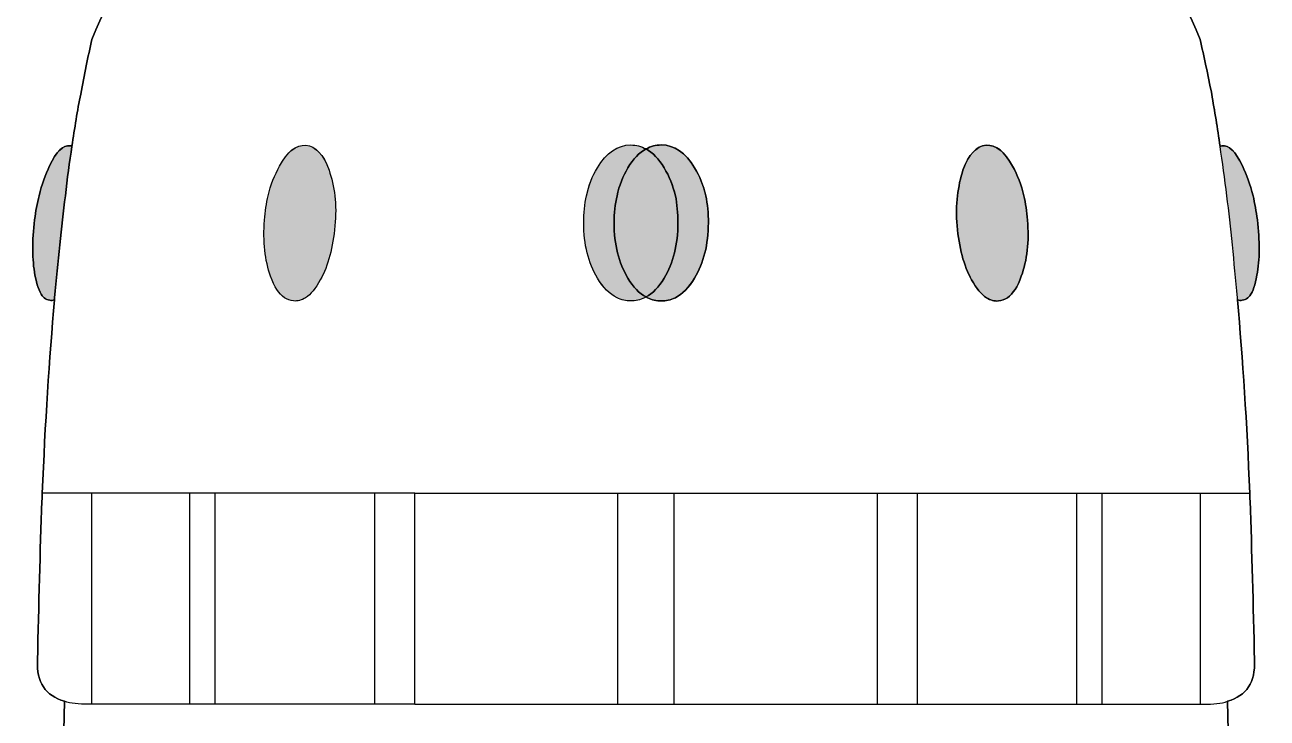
# Model space of a CAD drawing. Extents: x 65 to 351, y 42 to 245.
# Drawn here: x 253.66 to 267.79, y 148.69 to 156.57 of the extents above; entities that cross this region are included whole.
import ezdxf

# ---------------------------------------------------------------- set-up
doc = ezdxf.new("R2010")
doc.units = 0
doc.header["$MEASUREMENT"] = 0
doc.layers.add('4-VIEW', color=7, linetype='CONTINUOUS')
doc.layers.add('SOLIDS', color=7, linetype='CONTINUOUS')

# ---------------------------------------------------------------- blocks, each defined once
blk = doc.blocks.new('BLOCK_2')
at = {"layer": '4-VIEW', "color": 7}
for points in [[(254.428, 151.247), (253.863, 151.247)], [(255.541, 151.247), (254.428, 151.247)], [(254.428, 148.851), (254.428, 151.247)], [(255.541, 148.851), (255.541, 151.247)], [(255.829, 151.247), (255.541, 151.247)], [(257.644, 151.247), (255.829, 151.247)], [(255.829, 148.851), (255.829, 151.247)], [(258.098, 151.247), (257.644, 151.247)], [(257.644, 148.851), (257.644, 151.247)], [(258.098, 151.247), (260.407, 151.247)], [(258.098, 148.851), (258.098, 151.247)], [(260.407, 151.247), (261.05, 151.247)], [(260.407, 148.851), (260.407, 151.247)], [(261.05, 148.851), (261.05, 151.247)], [(261.05, 151.247), (263.359, 151.247)], [(263.359, 151.247), (263.813, 151.247)], [(263.359, 151.247), (263.359, 148.851)], [(263.813, 151.247), (265.628, 151.247)], [(263.813, 151.247), (263.813, 148.851)], [(265.628, 151.247), (265.916, 151.247)], [(265.628, 148.851), (265.628, 151.247)], [(265.916, 151.247), (267.029, 151.247)], [(265.916, 148.851), (265.916, 151.247)], [(267.029, 151.247), (267.595, 151.247)], [(267.029, 151.247), (267.029, 148.851)], [(254.06, 146.381), (254.114, 148.884)], [(255.541, 148.851), (254.428, 148.851)], [(255.829, 148.851), (255.541, 148.851)], [(257.644, 148.851), (255.829, 148.851)], [(258.098, 148.851), (257.644, 148.851)], [(258.098, 148.851), (260.407, 148.851)], [(260.407, 148.851), (261.05, 148.851)], [(261.05, 148.851), (263.359, 148.851)], [(263.359, 148.851), (263.813, 148.851)], [(263.813, 148.851), (265.628, 148.851)], [(265.628, 148.851), (265.916, 148.851)], [(265.916, 148.851), (267.029, 148.851)], [(267.343, 148.884), (267.397, 146.381)]]:
    blk.add_lwpolyline(points, dxfattribs=at)
for points, knots in [([(254.201, 155.189), (254.23, 155.4), (254.263, 155.598), (254.3, 155.783), (254.341, 156.002), (254.382, 156.212), (254.428, 156.406), (254.869, 157.573), (255.9, 158.08), (257.521, 157.931), (257.521, 157.931), (259.087, 157.931), (259.087, 157.931)], [0, 0, 0, 0, 1, 1, 1, 2, 2, 2, 3, 3, 3, 4, 4, 4, 4]), ([(262.37, 157.931), (262.37, 157.931), (263.937, 157.931), (263.937, 157.931), (265.558, 158.08), (266.589, 157.573), (267.029, 156.406), (267.075, 156.212), (267.12, 156.002), (267.162, 155.783), (267.195, 155.594), (267.228, 155.396), (267.257, 155.189)], [0, 0, 0, 0, 1, 1, 1, 2, 2, 2, 3, 3, 3, 4, 4, 4, 4]), ([(254.201, 155.189), (254.193, 155.194), (254.184, 155.197), (254.18, 155.197), (254.102, 155.21), (254.023, 155.132), (253.945, 154.967), (253.9, 154.868), (253.859, 154.756), (253.826, 154.629), (253.805, 154.542), (253.788, 154.451), (253.776, 154.356), (253.747, 154.113), (253.747, 153.903), (253.78, 153.725), (253.801, 153.618), (253.826, 153.54), (253.863, 153.49), (253.867, 153.482), (253.875, 153.474), (253.883, 153.47), (253.904, 153.453), (253.925, 153.445), (253.949, 153.441), (253.966, 153.437), (253.982, 153.441), (254.003, 153.445)], [0, 0, 0, 0, 1, 1, 1, 2, 2, 2, 3, 3, 3, 4, 4, 4, 5, 5, 5, 6, 6, 6, 7, 7, 7, 8, 8, 8, 9, 9, 9, 9]), ([(254.003, 153.445), (254.003, 153.453), (254.003, 153.462), (254.003, 153.47), (254.04, 153.882), (254.081, 154.27), (254.126, 154.629), (254.147, 154.822), (254.172, 155.012), (254.201, 155.189)], [0, 0, 0, 0, 1, 1, 1, 2, 2, 2, 3, 3, 3, 3]), ([(256.86, 155.202), (256.749, 155.21), (256.65, 155.132), (256.56, 154.963), (256.506, 154.864), (256.46, 154.752), (256.432, 154.629), (256.411, 154.542), (256.398, 154.451), (256.391, 154.352), (256.37, 154.109), (256.395, 153.894), (256.46, 153.713), (256.502, 153.593), (256.555, 153.515), (256.617, 153.47), (256.65, 153.449), (256.683, 153.437), (256.72, 153.433), (256.766, 153.429), (256.811, 153.441), (256.857, 153.47), (256.915, 153.507), (256.972, 153.577), (257.025, 153.672), (257.116, 153.837), (257.17, 154.043), (257.19, 154.286), (257.203, 154.406), (257.203, 154.521), (257.19, 154.629), (257.178, 154.732), (257.153, 154.83), (257.124, 154.921), (257.059, 155.099), (256.972, 155.194), (256.86, 155.202), (256.86, 155.202), (256.86, 155.202), (256.86, 155.202)], [0, 0, 0, 0, 1, 1, 1, 2, 2, 2, 3, 3, 3, 4, 4, 4, 5, 5, 5, 6, 6, 6, 7, 7, 7, 8, 8, 8, 9, 9, 9, 10, 10, 10, 11, 11, 11, 12, 12, 12, 13, 13, 13, 13]), ([(260.729, 153.478), (260.724, 153.474), (260.716, 153.474), (260.712, 153.47), (260.663, 153.445), (260.609, 153.433), (260.556, 153.433), (260.502, 153.433), (260.448, 153.445), (260.399, 153.47), (260.316, 153.511), (260.242, 153.585), (260.176, 153.693), (260.073, 153.866), (260.02, 154.076), (260.02, 154.319), (260.02, 154.431), (260.032, 154.534), (260.052, 154.629), (260.077, 154.744), (260.119, 154.851), (260.176, 154.946), (260.279, 155.119), (260.407, 155.206), (260.556, 155.206), (260.617, 155.206), (260.675, 155.189), (260.729, 155.161)], [0, 0, 0, 0, 1, 1, 1, 2, 2, 2, 3, 3, 3, 4, 4, 4, 5, 5, 5, 6, 6, 6, 7, 7, 7, 8, 8, 8, 9, 9, 9, 9]), ([(260.729, 155.161), (260.65, 155.119), (260.584, 155.049), (260.523, 154.946), (260.465, 154.851), (260.424, 154.744), (260.399, 154.629), (260.378, 154.534), (260.366, 154.431), (260.366, 154.319), (260.366, 154.076), (260.419, 153.866), (260.523, 153.693), (260.584, 153.59), (260.65, 153.519), (260.729, 153.478)], [0, 0, 0, 0, 1, 1, 1, 2, 2, 2, 3, 3, 3, 4, 4, 4, 5, 5, 5, 5]), ([(260.729, 153.478), (260.733, 153.474), (260.741, 153.474), (260.745, 153.47), (260.795, 153.445), (260.848, 153.433), (260.902, 153.433), (260.955, 153.433), (261.009, 153.445), (261.063, 153.47), (261.141, 153.511), (261.215, 153.585), (261.281, 153.693), (261.384, 153.866), (261.438, 154.076), (261.438, 154.319), (261.438, 154.431), (261.43, 154.534), (261.409, 154.629), (261.38, 154.744), (261.339, 154.851), (261.281, 154.946), (261.178, 155.119), (261.05, 155.206), (260.902, 155.206), (260.84, 155.206), (260.782, 155.189), (260.729, 155.161)], [0, 0, 0, 0, 1, 1, 1, 2, 2, 2, 3, 3, 3, 4, 4, 4, 5, 5, 5, 6, 6, 6, 7, 7, 7, 8, 8, 8, 9, 9, 9, 9]), ([(260.729, 155.161), (260.807, 155.119), (260.873, 155.049), (260.935, 154.946), (260.993, 154.851), (261.034, 154.744), (261.063, 154.629), (261.083, 154.534), (261.092, 154.431), (261.092, 154.319), (261.092, 154.076), (261.038, 153.866), (260.935, 153.693), (260.873, 153.59), (260.807, 153.519), (260.729, 153.478)], [0, 0, 0, 0, 1, 1, 1, 2, 2, 2, 3, 3, 3, 4, 4, 4, 5, 5, 5, 5]), ([(265.026, 154.629), (265.046, 154.542), (265.058, 154.451), (265.067, 154.352), (265.087, 154.109), (265.063, 153.894), (264.997, 153.713), (264.955, 153.593), (264.902, 153.515), (264.84, 153.47), (264.807, 153.449), (264.774, 153.437), (264.737, 153.433), (264.691, 153.429), (264.646, 153.441), (264.601, 153.47), (264.543, 153.507), (264.486, 153.577), (264.432, 153.672), (264.341, 153.837), (264.287, 154.043), (264.267, 154.286), (264.255, 154.406), (264.259, 154.521), (264.271, 154.629), (264.283, 154.732), (264.304, 154.83), (264.333, 154.921), (264.399, 155.099), (264.486, 155.194), (264.596, 155.202), (264.708, 155.21), (264.807, 155.132), (264.898, 154.963), (264.952, 154.864), (264.997, 154.752), (265.026, 154.629), (265.026, 154.629), (265.026, 154.629), (265.026, 154.629)], [0, 0, 0, 0, 1, 1, 1, 2, 2, 2, 3, 3, 3, 4, 4, 4, 5, 5, 5, 6, 6, 6, 7, 7, 7, 8, 8, 8, 9, 9, 9, 10, 10, 10, 11, 11, 11, 12, 12, 12, 13, 13, 13, 13]), ([(267.257, 155.189), (267.265, 155.194), (267.273, 155.197), (267.277, 155.197), (267.356, 155.21), (267.434, 155.132), (267.512, 154.967), (267.557, 154.868), (267.598, 154.756), (267.632, 154.629), (267.652, 154.542), (267.669, 154.451), (267.681, 154.356), (267.71, 154.113), (267.71, 153.903), (267.677, 153.725), (267.656, 153.618), (267.632, 153.54), (267.595, 153.49), (267.591, 153.482), (267.582, 153.474), (267.574, 153.47), (267.553, 153.453), (267.533, 153.445), (267.508, 153.441), (267.491, 153.437), (267.475, 153.441), (267.454, 153.445)], [0, 0, 0, 0, 1, 1, 1, 2, 2, 2, 3, 3, 3, 4, 4, 4, 5, 5, 5, 6, 6, 6, 7, 7, 7, 8, 8, 8, 9, 9, 9, 9]), ([(267.454, 153.445), (267.454, 153.453), (267.454, 153.462), (267.454, 153.47), (267.417, 153.882), (267.38, 154.27), (267.335, 154.629), (267.31, 154.822), (267.285, 155.012), (267.257, 155.189)], [0, 0, 0, 0, 1, 1, 1, 2, 2, 2, 3, 3, 3, 3]), ([(254.114, 148.884), (253.9, 148.946), (253.797, 149.103), (253.809, 149.346), (253.822, 149.985), (253.838, 150.588), (253.859, 151.16), (253.863, 151.189), (253.863, 151.218), (253.863, 151.247)], [0, 0, 0, 0, 1, 1, 1, 2, 2, 2, 3, 3, 3, 3]), ([(267.595, 151.247), (267.595, 151.218), (267.595, 151.189), (267.598, 151.16), (267.619, 150.588), (267.636, 149.985), (267.648, 149.346), (267.661, 149.103), (267.557, 148.946), (267.343, 148.884)], [0, 0, 0, 0, 1, 1, 1, 2, 2, 2, 3, 3, 3, 3]), ([(254.428, 148.851), (254.428, 148.851), (254.386, 148.851), (254.386, 148.851), (254.279, 148.847), (254.188, 148.859), (254.114, 148.884)], [0, 0, 0, 0, 1, 1, 1, 2, 2, 2, 2]), ([(267.029, 148.851), (267.029, 148.851), (267.071, 148.851), (267.071, 148.851), (267.178, 148.847), (267.269, 148.859), (267.343, 148.884)], [0, 0, 0, 0, 1, 1, 1, 2, 2, 2, 2])]:
    blk.add_open_spline(points, degree=3, knots=knots, dxfattribs=at)
for points in [[(253.863, 151.247), (253.896, 152.043), (253.941, 152.777), (254.003, 153.445)], [(267.454, 153.445), (267.516, 152.777), (267.562, 152.043), (267.595, 151.247)]]:
    blk.add_open_spline(points, degree=3, dxfattribs=at)

msp = doc.modelspace()

# ---------------------------------------------------------------- hatches: boundary and pattern name
at = {"layer": 'SOLIDS'}
h = msp.add_hatch(color=252, dxfattribs=at)
edge = h.paths.add_edge_path()
edge.add_spline(control_points=[(253.826, 154.628), (253.805, 154.542), (253.788, 154.451), (253.776, 154.356), (253.747, 154.113), (253.747, 153.903), (253.78, 153.725), (253.801, 153.618), (253.826, 153.54), (253.863, 153.49), (253.867, 153.482), (253.875, 153.474), (253.883, 153.47), (253.904, 153.453), (253.925, 153.445), (253.949, 153.441), (253.966, 153.436), (253.982, 153.441), (254.003, 153.445), (254.003, 153.445), (254.003, 153.47), (254.003, 153.47), (254.04, 153.882), (254.081, 154.27), (254.126, 154.628), (254.147, 154.822), (254.172, 155.012), (254.201, 155.189), (254.201, 155.189), (254.18, 155.197), (254.18, 155.197), (254.102, 155.21), (254.023, 155.131), (253.945, 154.967), (253.9, 154.868), (253.859, 154.756), (253.826, 154.628)], knot_values=[0, 0, 0, 0, 1, 1, 1, 2, 2, 2, 3, 3, 3, 4, 4, 4, 5, 5, 5, 6, 6, 6, 7, 7, 7, 8, 8, 8, 9, 9, 9, 10, 10, 10, 11, 11, 11, 12, 12, 12, 12], degree=3, periodic=1)
h = msp.add_hatch(color=252, dxfattribs=at)
edge = h.paths.add_edge_path()
edge.add_spline(control_points=[(256.56, 154.963), (256.506, 154.864), (256.46, 154.752), (256.432, 154.628), (256.411, 154.542), (256.398, 154.451), (256.391, 154.352), (256.37, 154.109), (256.395, 153.894), (256.46, 153.713), (256.502, 153.593), (256.555, 153.515), (256.617, 153.47), (256.65, 153.449), (256.683, 153.436), (256.72, 153.433), (256.766, 153.429), (256.811, 153.441), (256.857, 153.47), (256.915, 153.507), (256.972, 153.577), (257.025, 153.672), (257.116, 153.836), (257.17, 154.043), (257.19, 154.286), (257.203, 154.406), (257.203, 154.521), (257.19, 154.628), (257.178, 154.732), (257.153, 154.83), (257.124, 154.921), (257.059, 155.098), (256.972, 155.193), (256.86, 155.202), (256.749, 155.21), (256.65, 155.131), (256.56, 154.963)], knot_values=[0, 0, 0, 0, 1, 1, 1, 2, 2, 2, 3, 3, 3, 4, 4, 4, 5, 5, 5, 6, 6, 6, 7, 7, 7, 8, 8, 8, 9, 9, 9, 10, 10, 10, 11, 11, 11, 12, 12, 12, 12], degree=3, periodic=1)
h = msp.add_hatch(color=252, dxfattribs=at)
edge = h.paths.add_edge_path()
edge.add_spline(control_points=[(260.176, 154.946), (260.119, 154.851), (260.077, 154.744), (260.052, 154.628), (260.032, 154.534), (260.02, 154.431), (260.02, 154.319), (260.02, 154.076), (260.073, 153.865), (260.176, 153.692), (260.242, 153.585), (260.316, 153.511), (260.399, 153.47), (260.448, 153.445), (260.502, 153.433), (260.556, 153.433), (260.609, 153.433), (260.663, 153.445), (260.712, 153.47), (260.716, 153.474), (260.724, 153.474), (260.729, 153.478), (260.65, 153.519), (260.584, 153.59), (260.523, 153.692), (260.419, 153.865), (260.366, 154.076), (260.366, 154.319), (260.366, 154.431), (260.378, 154.534), (260.399, 154.628), (260.424, 154.744), (260.465, 154.851), (260.523, 154.946), (260.584, 155.049), (260.65, 155.119), (260.729, 155.161), (260.675, 155.189), (260.617, 155.206), (260.556, 155.206), (260.407, 155.206), (260.279, 155.119), (260.176, 154.946)], knot_values=[0, 0, 0, 0, 1, 1, 1, 2, 2, 2, 3, 3, 3, 4, 4, 4, 5, 5, 5, 6, 6, 6, 7, 7, 7, 8, 8, 8, 9, 9, 9, 10, 10, 10, 11, 11, 11, 12, 12, 12, 13, 13, 13, 14, 14, 14, 14], degree=3, periodic=1)
h = msp.add_hatch(color=252, dxfattribs=at)
edge = h.paths.add_edge_path()
edge.add_spline(control_points=[(260.523, 154.946), (260.465, 154.851), (260.424, 154.744), (260.399, 154.628), (260.378, 154.534), (260.366, 154.431), (260.366, 154.319), (260.366, 154.076), (260.419, 153.865), (260.523, 153.692), (260.584, 153.59), (260.65, 153.519), (260.729, 153.478), (260.807, 153.519), (260.873, 153.59), (260.935, 153.692), (261.038, 153.865), (261.092, 154.076), (261.092, 154.319), (261.092, 154.431), (261.083, 154.534), (261.063, 154.628), (261.034, 154.744), (260.993, 154.851), (260.935, 154.946), (260.873, 155.049), (260.807, 155.119), (260.729, 155.161), (260.65, 155.119), (260.584, 155.049), (260.523, 154.946)], knot_values=[0, 0, 0, 0, 1, 1, 1, 2, 2, 2, 3, 3, 3, 4, 4, 4, 5, 5, 5, 6, 6, 6, 7, 7, 7, 8, 8, 8, 9, 9, 9, 10, 10, 10, 10], degree=3, periodic=1)
h = msp.add_hatch(color=252, dxfattribs=at)
edge = h.paths.add_edge_path()
edge.add_spline(control_points=[(260.935, 154.946), (260.993, 154.851), (261.034, 154.744), (261.063, 154.628), (261.083, 154.534), (261.092, 154.431), (261.092, 154.319), (261.092, 154.076), (261.038, 153.865), (260.935, 153.692), (260.873, 153.59), (260.807, 153.519), (260.729, 153.478), (260.733, 153.474), (260.741, 153.474), (260.745, 153.47), (260.795, 153.445), (260.848, 153.433), (260.902, 153.433), (260.955, 153.433), (261.009, 153.445), (261.063, 153.47), (261.141, 153.511), (261.215, 153.585), (261.281, 153.692), (261.384, 153.865), (261.438, 154.076), (261.438, 154.319), (261.438, 154.431), (261.43, 154.534), (261.409, 154.628), (261.38, 154.744), (261.339, 154.851), (261.281, 154.946), (261.178, 155.119), (261.05, 155.206), (260.902, 155.206), (260.84, 155.206), (260.782, 155.189), (260.729, 155.161), (260.807, 155.119), (260.873, 155.049), (260.935, 154.946)], knot_values=[0, 0, 0, 0, 1, 1, 1, 2, 2, 2, 3, 3, 3, 4, 4, 4, 5, 5, 5, 6, 6, 6, 7, 7, 7, 8, 8, 8, 9, 9, 9, 10, 10, 10, 11, 11, 11, 12, 12, 12, 13, 13, 13, 14, 14, 14, 14], degree=3, periodic=1)
h = msp.add_hatch(color=252, dxfattribs=at)
edge = h.paths.add_edge_path()
edge.add_spline(control_points=[(264.271, 154.628), (264.259, 154.521), (264.255, 154.406), (264.267, 154.286), (264.287, 154.043), (264.341, 153.836), (264.432, 153.672), (264.486, 153.577), (264.543, 153.507), (264.601, 153.47), (264.646, 153.441), (264.691, 153.429), (264.737, 153.433), (264.774, 153.436), (264.807, 153.449), (264.84, 153.47), (264.902, 153.515), (264.955, 153.593), (264.997, 153.713), (265.063, 153.894), (265.087, 154.109), (265.067, 154.352), (265.058, 154.451), (265.046, 154.542), (265.026, 154.628), (264.997, 154.752), (264.952, 154.864), (264.898, 154.963), (264.807, 155.131), (264.708, 155.21), (264.596, 155.202), (264.486, 155.193), (264.399, 155.098), (264.333, 154.921), (264.304, 154.83), (264.283, 154.732), (264.271, 154.628)], knot_values=[0, 0, 0, 0, 1, 1, 1, 2, 2, 2, 3, 3, 3, 4, 4, 4, 5, 5, 5, 6, 6, 6, 7, 7, 7, 8, 8, 8, 9, 9, 9, 10, 10, 10, 11, 11, 11, 12, 12, 12, 12], degree=3, periodic=1)
h = msp.add_hatch(color=252, dxfattribs=at)
edge = h.paths.add_edge_path()
edge.add_spline(control_points=[(267.335, 154.628), (267.38, 154.27), (267.417, 153.882), (267.454, 153.47), (267.454, 153.47), (267.454, 153.445), (267.454, 153.445), (267.475, 153.441), (267.491, 153.436), (267.508, 153.441), (267.533, 153.445), (267.553, 153.453), (267.574, 153.47), (267.582, 153.474), (267.591, 153.482), (267.595, 153.49), (267.632, 153.54), (267.656, 153.618), (267.677, 153.725), (267.71, 153.903), (267.71, 154.113), (267.681, 154.356), (267.669, 154.451), (267.652, 154.542), (267.632, 154.628), (267.598, 154.756), (267.557, 154.868), (267.512, 154.967), (267.434, 155.131), (267.356, 155.21), (267.277, 155.197), (267.277, 155.197), (267.257, 155.189), (267.257, 155.189), (267.285, 155.012), (267.31, 154.822), (267.335, 154.628), (267.335, 154.628), (267.335, 154.628), (267.335, 154.628)], knot_values=[0, 0, 0, 0, 1, 1, 1, 2, 2, 2, 3, 3, 3, 4, 4, 4, 5, 5, 5, 6, 6, 6, 7, 7, 7, 8, 8, 8, 9, 9, 9, 10, 10, 10, 11, 11, 11, 12, 12, 12, 13, 13, 13, 13], degree=3, periodic=1)
edge = h.paths.add_edge_path()
edge.add_spline(control_points=[(275.36, 147.639), (275.22, 147.626), (275.087, 147.602), (274.968, 147.565), (274.745, 147.494), (274.556, 147.379), (274.403, 147.218), (274.308, 147.119), (274.23, 147.004), (274.16, 146.872), (274.04, 146.645), (273.962, 146.373), (273.916, 146.047), (273.916, 146.047), (273.916, 143.321), (273.916, 143.321), (273.356, 143.152), (272.584, 143.045), (271.607, 142.996), (269.83, 143.008), (268.452, 142.826), (267.475, 142.443), (267.475, 142.443), (267.566, 138.035), (267.566, 138.035), (267.566, 138.035), (268.283, 138.158), (268.283, 138.158), (268.003, 138.311), (267.875, 138.703), (267.896, 139.325), (267.896, 139.325), (267.896, 140.402), (267.896, 140.402), (267.974, 141.024), (268.283, 141.322), (268.824, 141.284), (268.824, 141.284), (270.209, 141.284), (270.209, 141.284), (270.209, 141.284), (277.483, 141.284), (277.483, 141.284), (277.141, 141.387), (276.914, 141.849), (276.803, 142.666), (276.803, 142.666), (276.803, 146.01), (276.803, 146.01), (276.79, 146.542), (276.638, 146.942), (276.353, 147.218), (276.118, 147.449), (275.784, 147.589), (275.36, 147.639)], knot_values=[0, 0, 0, 0, 1, 1, 1, 2, 2, 2, 3, 3, 3, 4, 4, 4, 5, 5, 5, 6, 6, 6, 7, 7, 7, 8, 8, 8, 9, 9, 9, 10, 10, 10, 11, 11, 11, 12, 12, 12, 13, 13, 13, 14, 14, 14, 15, 15, 15, 16, 16, 16, 17, 17, 17, 18, 18, 18, 18], degree=3, periodic=1)

# ---------------------------------------------------------------- linework, layer by layer
for points, knots in [([(254.06, 146.381), (254.06, 146.381), (254.114, 148.884), (254.114, 148.884), (253.9, 148.946), (253.797, 149.103), (253.809, 149.346), (253.822, 149.985), (253.838, 150.587), (253.859, 151.16), (253.863, 151.189), (253.863, 151.218), (253.863, 151.247), (253.896, 152.043), (253.941, 152.777), (254.003, 153.445), (253.982, 153.441), (253.966, 153.436), (253.949, 153.441), (253.925, 153.445), (253.904, 153.453), (253.883, 153.47), (253.875, 153.474), (253.867, 153.482), (253.863, 153.49), (253.826, 153.54), (253.801, 153.618), (253.78, 153.725), (253.747, 153.903), (253.747, 154.113), (253.776, 154.356), (253.788, 154.451), (253.805, 154.542), (253.826, 154.628), (253.859, 154.756), (253.9, 154.868), (253.945, 154.967), (254.023, 155.131), (254.102, 155.21), (254.18, 155.197), (254.18, 155.197), (254.201, 155.189), (254.201, 155.189), (254.23, 155.399), (254.263, 155.598), (254.3, 155.783), (254.341, 156.002), (254.382, 156.212), (254.428, 156.406), (254.869, 157.573), (255.9, 158.08), (257.521, 157.931), (257.521, 157.931), (259.087, 157.931), (259.087, 157.931), (259.087, 157.931), (259.087, 158.917), (259.087, 158.917), (258.919, 158.888), (258.741, 158.863), (258.559, 158.839), (258.551, 158.839), (258.543, 158.839), (258.539, 158.835), (257.137, 158.649), (255.38, 158.542), (253.273, 158.505), (249.12, 158.624), (247.141, 158.901), (247.335, 159.334), (247.446, 159.701), (249.92, 159.936), (254.757, 160.035), (256.551, 160.072), (257.999, 159.853), (259.096, 159.379), (259.133, 159.61), (259.281, 159.787), (259.541, 159.907), (259.541, 159.907), (259.541, 160.269), (259.541, 160.269), (259.541, 160.269), (259.046, 160.237), (259.046, 160.237), (259.137, 162.303), (259.669, 163.362), (260.638, 163.416), (260.671, 163.42), (260.704, 163.42), (260.737, 163.42), (260.765, 163.42), (260.791, 163.42), (260.819, 163.416), (261.789, 163.358), (262.321, 162.299), (262.411, 160.237), (262.411, 160.237), (261.916, 160.269), (261.916, 160.269), (261.916, 160.269), (261.916, 159.907), (261.916, 159.907), (262.176, 159.787), (262.325, 159.61), (262.362, 159.379), (263.459, 159.853), (264.906, 160.072), (266.7, 160.035), (271.537, 159.936), (274.011, 159.701), (274.122, 159.334), (274.316, 158.901), (272.337, 158.624), (268.184, 158.505), (266.077, 158.542), (264.32, 158.649), (262.918, 158.835), (262.914, 158.839), (262.906, 158.839), (262.898, 158.839), (262.716, 158.863), (262.539, 158.888), (262.37, 158.917), (262.37, 158.917), (262.37, 157.931), (262.37, 157.931), (262.37, 157.931), (263.937, 157.931), (263.937, 157.931), (265.558, 158.08), (266.589, 157.573), (267.029, 156.406), (267.075, 156.212), (267.12, 156.002), (267.162, 155.783), (267.195, 155.594), (267.228, 155.395), (267.257, 155.189), (267.257, 155.189), (267.277, 155.197), (267.277, 155.197), (267.356, 155.21), (267.434, 155.131), (267.512, 154.967), (267.557, 154.868), (267.598, 154.756), (267.632, 154.628), (267.652, 154.542), (267.669, 154.451), (267.681, 154.356), (267.71, 154.113), (267.71, 153.903), (267.677, 153.725), (267.656, 153.618), (267.632, 153.54), (267.595, 153.49), (267.591, 153.482), (267.582, 153.474), (267.574, 153.47), (267.553, 153.453), (267.533, 153.445), (267.508, 153.441), (267.491, 153.436), (267.475, 153.441), (267.454, 153.445), (267.516, 152.777), (267.562, 152.043), (267.595, 151.247), (267.595, 151.218), (267.595, 151.189), (267.598, 151.16), (267.619, 150.587), (267.636, 149.985), (267.648, 149.346), (267.661, 149.103), (267.557, 148.946), (267.343, 148.884), (267.343, 148.884), (267.397, 146.381), (267.397, 146.381), (267.397, 146.381), (267.475, 142.443), (267.475, 142.443), (268.452, 142.826), (269.83, 143.008), (271.607, 142.996), (272.584, 143.045), (273.356, 143.152), (273.916, 143.321), (273.916, 143.321), (273.916, 146.047), (273.916, 146.047), (273.962, 146.373), (274.04, 146.645), (274.16, 146.872), (274.23, 147.004), (274.308, 147.119), (274.403, 147.218), (274.556, 147.379), (274.745, 147.494), (274.968, 147.565), (275.087, 147.602), (275.22, 147.626), (275.36, 147.639), (275.784, 147.589), (276.118, 147.449), (276.353, 147.218), (276.638, 146.942), (276.79, 146.542), (276.803, 146.01), (276.803, 146.01), (276.803, 142.666), (276.803, 142.666), (276.914, 141.849), (277.141, 141.387), (277.483, 141.284), (277.483, 141.284), (286.226, 141.284), (286.226, 141.284), (286.226, 141.284), (291.817, 142.257), (291.817, 142.257), (291.817, 142.257), (335.216, 142.257), (335.216, 142.257), (335.286, 142.253), (335.351, 142.249), (335.417, 142.241), (336.634, 142.113), (337.252, 141.35), (337.277, 139.944), (337.236, 138.138), (336.618, 136.53), (335.417, 135.115), (334.688, 134.253), (333.739, 133.466), (332.572, 132.752), (332.572, 132.752), (332.531, 132.728), (332.531, 132.728), (332.3, 132.624), (332.061, 132.525), (331.813, 132.423), (331.174, 132.162), (330.481, 131.894), (329.727, 131.627), (329.24, 131.453), (328.729, 131.28), (328.193, 131.103), (327.76, 130.959), (327.306, 130.814), (326.84, 130.669), (326.84, 130.669), (326.51, 130.567), (326.51, 130.567), (325.731, 130.328), (324.906, 130.084), (324.036, 129.841), (323.149, 129.589), (322.213, 129.338), (321.232, 129.082), (320.576, 128.913), (319.904, 128.74), (319.207, 128.566), (319.207, 128.566), (318.263, 128.299), (318.263, 128.299), (318.263, 128.299), (315.45, 127.499), (315.45, 127.499), (315.45, 127.499), (312.58, 126.678), (312.58, 126.678), (312.58, 126.678), (309.512, 125.804), (309.512, 125.804), (309.512, 125.804), (300.935, 123.358), (300.935, 123.358), (300.935, 123.358), (298.131, 122.559), (298.131, 122.559), (298.131, 122.559), (294.869, 121.631), (294.869, 121.631), (294.869, 121.631), (291.632, 121.631), (291.632, 121.631), (291.632, 121.631), (288.721, 121.631), (288.721, 121.631), (288.721, 121.631), (285.809, 121.631), (285.809, 121.631), (285.809, 121.631), (282.696, 121.631), (282.696, 121.631), (282.696, 121.631), (279.624, 121.631), (279.624, 121.631), (279.624, 121.631), (276.675, 121.631), (276.675, 121.631), (276.675, 121.631), (273.756, 121.631), (273.756, 121.631), (273.756, 121.631), (270.972, 121.631), (270.972, 121.631), (270.972, 121.631), (267.9, 121.631), (267.9, 121.631), (267.9, 121.631), (266.456, 121.631), (266.456, 121.631), (266.308, 119.173), (266.147, 116.707), (265.97, 114.237), (265.78, 111.601), (265.574, 108.963), (265.356, 106.311), (265.12, 103.458), (264.865, 100.595), (264.596, 97.721), (264.596, 97.721), (264.436, 96.068), (264.436, 96.068), (264.217, 93.812), (263.99, 91.548), (263.747, 89.28), (263.747, 89.28), (268.06, 87.668), (268.06, 87.668), (268.06, 87.668), (271.017, 86.567), (271.017, 86.567), (271.017, 86.567), (274.032, 85.441), (274.032, 85.441), (274.032, 85.441), (274.663, 85.206), (274.663, 85.206), (275.471, 84.884), (276.184, 84.517), (276.799, 84.109), (278.716, 82.835), (279.706, 81.123), (279.772, 78.983), (279.776, 78.847), (279.78, 78.707), (279.776, 78.566), (279.706, 76.315), (278.712, 74.567), (276.799, 73.321), (276.254, 72.966), (275.636, 72.653), (274.947, 72.381), (274.947, 72.381), (274.032, 72.171), (274.032, 72.171), (273.088, 71.968), (272.081, 71.779), (271.017, 71.606), (270.077, 71.453), (269.092, 71.317), (268.06, 71.194), (267.1, 71.074), (266.094, 70.971), (265.05, 70.876), (263.793, 70.764), (262.477, 70.67), (261.104, 70.591), (261.104, 70.591), (260.922, 69.494), (260.922, 69.494), (260.852, 69.367), (260.782, 69.301), (260.72, 69.296), (260.655, 69.293), (260.593, 69.358), (260.535, 69.494), (260.535, 69.494), (260.353, 70.591), (260.353, 70.591), (258.98, 70.67), (257.665, 70.764), (256.407, 70.876), (255.364, 70.971), (254.358, 71.074), (253.397, 71.194), (252.366, 71.317), (251.38, 71.453), (250.44, 71.606), (249.376, 71.779), (248.37, 71.968), (247.425, 72.171), (247.425, 72.171), (246.51, 72.381), (246.51, 72.381), (245.822, 72.653), (245.203, 72.966), (244.659, 73.321), (242.745, 74.567), (241.751, 76.315), (241.681, 78.566), (241.677, 78.707), (241.681, 78.847), (241.686, 78.983), (241.751, 81.123), (242.741, 82.835), (244.659, 84.109), (245.273, 84.517), (245.986, 84.884), (246.795, 85.206), (246.795, 85.206), (247.425, 85.441), (247.425, 85.441), (247.425, 85.441), (250.44, 86.567), (250.44, 86.567), (250.44, 86.567), (253.397, 87.668), (253.397, 87.668), (253.397, 87.668), (257.71, 89.28), (257.71, 89.28), (257.467, 91.548), (257.24, 93.812), (257.022, 96.068), (256.968, 96.62), (256.918, 97.173), (256.865, 97.721), (256.592, 100.595), (256.337, 103.458), (256.102, 106.311), (255.883, 108.963), (255.677, 111.601), (255.491, 114.237), (255.314, 116.707), (255.149, 119.173), (255.001, 121.631), (255.001, 121.631), (253.557, 121.631), (253.557, 121.631), (253.557, 121.631), (250.485, 121.631), (250.485, 121.631), (250.485, 121.631), (247.702, 121.631), (247.702, 121.631), (247.702, 121.631), (244.782, 121.631), (244.782, 121.631), (244.782, 121.631), (241.834, 121.631), (241.834, 121.631), (241.834, 121.631), (238.761, 121.631), (238.761, 121.631), (238.761, 121.631), (235.648, 121.631), (235.648, 121.631), (235.648, 121.631), (232.737, 121.631), (232.737, 121.631), (232.737, 121.631), (229.826, 121.631), (229.826, 121.631), (229.826, 121.631), (226.588, 121.631), (226.588, 121.631), (226.588, 121.631), (223.327, 122.559), (223.327, 122.559), (223.327, 122.559), (220.522, 123.358), (220.522, 123.358), (220.522, 123.358), (211.945, 125.804), (211.945, 125.804), (211.945, 125.804), (208.877, 126.678), (208.877, 126.678), (208.877, 126.678), (206.007, 127.499), (206.007, 127.499), (206.007, 127.499), (203.195, 128.299), (203.195, 128.299), (203.195, 128.299), (202.25, 128.566), (202.25, 128.566), (201.553, 128.74), (200.881, 128.913), (200.226, 129.082), (199.244, 129.338), (198.308, 129.589), (197.421, 129.841), (196.551, 130.084), (195.727, 130.328), (194.947, 130.567), (194.947, 130.567), (194.617, 130.669), (194.617, 130.669), (193.574, 130.996), (192.613, 131.313), (191.731, 131.627), (190.683, 132.002), (189.747, 132.368), (188.927, 132.728), (188.927, 132.728), (188.885, 132.752), (188.885, 132.752), (187.718, 133.466), (186.77, 134.253), (186.04, 135.115), (184.84, 136.53), (184.221, 138.138), (184.18, 139.944), (184.205, 141.35), (184.824, 142.113), (186.04, 142.241), (186.106, 142.249), (186.172, 142.253), (186.242, 142.257), (186.242, 142.257), (229.64, 142.257), (229.64, 142.257), (229.64, 142.257), (235.232, 141.284), (235.232, 141.284), (235.232, 141.284), (243.974, 141.284), (243.974, 141.284), (244.316, 141.387), (244.543, 141.849), (244.654, 142.666), (244.654, 142.666), (244.654, 146.01), (244.654, 146.01), (244.667, 146.542), (244.82, 146.942), (245.104, 147.218), (245.339, 147.449), (245.673, 147.589), (246.098, 147.639), (246.184, 147.63), (246.271, 147.618), (246.353, 147.602), (246.638, 147.54), (246.869, 147.412), (247.054, 147.218), (247.31, 146.95), (247.471, 146.562), (247.541, 146.047), (247.541, 146.047), (247.541, 143.321), (247.541, 143.321), (248.102, 143.152), (248.873, 143.045), (249.85, 142.996), (251.628, 143.008), (253.005, 142.826), (253.982, 142.443), (253.982, 142.443), (254.06, 146.381), (254.06, 146.381)], [0, 0, 0, 0, 1, 1, 1, 2, 2, 2, 3, 3, 3, 4, 4, 4, 5, 5, 5, 6, 6, 6, 7, 7, 7, 8, 8, 8, 9, 9, 9, 10, 10, 10, 11, 11, 11, 12, 12, 12, 13, 13, 13, 14, 14, 14, 15, 15, 15, 16, 16, 16, 17, 17, 17, 18, 18, 18, 19, 19, 19, 20, 20, 20, 21, 21, 21, 22, 22, 22, 23, 23, 23, 24, 24, 24, 25, 25, 25, 26, 26, 26, 27, 27, 27, 28, 28, 28, 29, 29, 29, 30, 30, 30, 31, 31, 31, 32, 32, 32, 33, 33, 33, 34, 34, 34, 35, 35, 35, 36, 36, 36, 37, 37, 37, 38, 38, 38, 39, 39, 39, 40, 40, 40, 41, 41, 41, 42, 42, 42, 43, 43, 43, 44, 44, 44, 45, 45, 45, 46, 46, 46, 47, 47, 47, 48, 48, 48, 49, 49, 49, 50, 50, 50, 51, 51, 51, 52, 52, 52, 53, 53, 53, 54, 54, 54, 55, 55, 55, 56, 56, 56, 57, 57, 57, 58, 58, 58, 59, 59, 59, 60, 60, 60, 61, 61, 61, 62, 62, 62, 63, 63, 63, 64, 64, 64, 65, 65, 65, 66, 66, 66, 67, 67, 67, 68, 68, 68, 69, 69, 69, 70, 70, 70, 71, 71, 71, 72, 72, 72, 73, 73, 73, 74, 74, 74, 75, 75, 75, 76, 76, 76, 77, 77, 77, 78, 78, 78, 79, 79, 79, 80, 80, 80, 81, 81, 81, 82, 82, 82, 83, 83, 83, 84, 84, 84, 85, 85, 85, 86, 86, 86, 87, 87, 87, 88, 88, 88, 89, 89, 89, 90, 90, 90, 91, 91, 91, 92, 92, 92, 93, 93, 93, 94, 94, 94, 95, 95, 95, 96, 96, 96, 97, 97, 97, 98, 98, 98, 99, 99, 99, 100, 100, 100, 101, 101, 101, 102, 102, 102, 103, 103, 103, 104, 104, 104, 105, 105, 105, 106, 106, 106, 107, 107, 107, 108, 108, 108, 109, 109, 109, 110, 110, 110, 111, 111, 111, 112, 112, 112, 113, 113, 113, 114, 114, 114, 115, 115, 115, 116, 116, 116, 117, 117, 117, 118, 118, 118, 119, 119, 119, 120, 120, 120, 121, 121, 121, 122, 122, 122, 123, 123, 123, 124, 124, 124, 125, 125, 125, 126, 126, 126, 127, 127, 127, 128, 128, 128, 129, 129, 129, 130, 130, 130, 131, 131, 131, 132, 132, 132, 133, 133, 133, 134, 134, 134, 135, 135, 135, 136, 136, 136, 137, 137, 137, 138, 138, 138, 139, 139, 139, 140, 140, 140, 141, 141, 141, 142, 142, 142, 143, 143, 143, 144, 144, 144, 145, 145, 145, 146, 146, 146, 147, 147, 147, 148, 148, 148, 149, 149, 149, 150, 150, 150, 151, 151, 151, 152, 152, 152, 153, 153, 153, 154, 154, 154, 155, 155, 155, 156, 156, 156, 157, 157, 157, 158, 158, 158, 159, 159, 159, 160, 160, 160, 161, 161, 161, 162, 162, 162, 163, 163, 163, 164, 164, 164, 165, 165, 165, 166, 166, 166, 167, 167, 167, 168, 168, 168, 169, 169, 169, 170, 170, 170, 171, 171, 171, 172, 172, 172, 173, 173, 173, 174, 174, 174, 175, 175, 175, 176, 176, 176, 177, 177, 177, 178, 178, 178, 179, 179, 179, 180, 180, 180, 181, 181, 181, 182, 182, 182, 183, 183, 183, 184, 184, 184, 185, 185, 185, 186, 186, 186, 187, 187, 187, 188, 188, 188, 189, 189, 189, 189]), ([(253.826, 154.628), (253.805, 154.542), (253.788, 154.451), (253.776, 154.356), (253.747, 154.113), (253.747, 153.903), (253.78, 153.725), (253.801, 153.618), (253.826, 153.54), (253.863, 153.49), (253.867, 153.482), (253.875, 153.474), (253.883, 153.47), (253.904, 153.453), (253.925, 153.445), (253.949, 153.441), (253.966, 153.436), (253.982, 153.441), (254.003, 153.445), (254.003, 153.445), (254.003, 153.47), (254.003, 153.47), (254.04, 153.882), (254.081, 154.27), (254.126, 154.628), (254.147, 154.822), (254.172, 155.012), (254.201, 155.189), (254.201, 155.189), (254.18, 155.197), (254.18, 155.197), (254.102, 155.21), (254.023, 155.131), (253.945, 154.967), (253.9, 154.868), (253.859, 154.756), (253.826, 154.628)], [0, 0, 0, 0, 1, 1, 1, 2, 2, 2, 3, 3, 3, 4, 4, 4, 5, 5, 5, 6, 6, 6, 7, 7, 7, 8, 8, 8, 9, 9, 9, 10, 10, 10, 11, 11, 11, 12, 12, 12, 12]), ([(256.56, 154.963), (256.506, 154.864), (256.46, 154.752), (256.432, 154.628), (256.411, 154.542), (256.398, 154.451), (256.391, 154.352), (256.37, 154.109), (256.395, 153.894), (256.46, 153.713), (256.502, 153.593), (256.555, 153.515), (256.617, 153.47), (256.65, 153.449), (256.683, 153.436), (256.72, 153.433), (256.766, 153.429), (256.811, 153.441), (256.857, 153.47), (256.915, 153.507), (256.972, 153.577), (257.025, 153.672), (257.116, 153.836), (257.17, 154.043), (257.19, 154.286), (257.203, 154.406), (257.203, 154.521), (257.19, 154.628), (257.178, 154.732), (257.153, 154.83), (257.124, 154.921), (257.059, 155.098), (256.972, 155.193), (256.86, 155.202), (256.749, 155.21), (256.65, 155.131), (256.56, 154.963)], [0, 0, 0, 0, 1, 1, 1, 2, 2, 2, 3, 3, 3, 4, 4, 4, 5, 5, 5, 6, 6, 6, 7, 7, 7, 8, 8, 8, 9, 9, 9, 10, 10, 10, 11, 11, 11, 12, 12, 12, 12]), ([(260.176, 154.946), (260.119, 154.851), (260.077, 154.744), (260.052, 154.628), (260.032, 154.534), (260.02, 154.431), (260.02, 154.319), (260.02, 154.076), (260.073, 153.865), (260.176, 153.692), (260.242, 153.585), (260.316, 153.511), (260.399, 153.47), (260.448, 153.445), (260.502, 153.433), (260.556, 153.433), (260.609, 153.433), (260.663, 153.445), (260.712, 153.47), (260.716, 153.474), (260.724, 153.474), (260.729, 153.478), (260.65, 153.519), (260.584, 153.59), (260.523, 153.692), (260.419, 153.865), (260.366, 154.076), (260.366, 154.319), (260.366, 154.431), (260.378, 154.534), (260.399, 154.628), (260.424, 154.744), (260.465, 154.851), (260.523, 154.946), (260.584, 155.049), (260.65, 155.119), (260.729, 155.161), (260.675, 155.189), (260.617, 155.206), (260.556, 155.206), (260.407, 155.206), (260.279, 155.119), (260.176, 154.946)], [0, 0, 0, 0, 1, 1, 1, 2, 2, 2, 3, 3, 3, 4, 4, 4, 5, 5, 5, 6, 6, 6, 7, 7, 7, 8, 8, 8, 9, 9, 9, 10, 10, 10, 11, 11, 11, 12, 12, 12, 13, 13, 13, 14, 14, 14, 14]), ([(260.523, 154.946), (260.465, 154.851), (260.424, 154.744), (260.399, 154.628), (260.378, 154.534), (260.366, 154.431), (260.366, 154.319), (260.366, 154.076), (260.419, 153.865), (260.523, 153.692), (260.584, 153.59), (260.65, 153.519), (260.729, 153.478), (260.807, 153.519), (260.873, 153.59), (260.935, 153.692), (261.038, 153.865), (261.092, 154.076), (261.092, 154.319), (261.092, 154.431), (261.083, 154.534), (261.063, 154.628), (261.034, 154.744), (260.993, 154.851), (260.935, 154.946), (260.873, 155.049), (260.807, 155.119), (260.729, 155.161), (260.65, 155.119), (260.584, 155.049), (260.523, 154.946)], [0, 0, 0, 0, 1, 1, 1, 2, 2, 2, 3, 3, 3, 4, 4, 4, 5, 5, 5, 6, 6, 6, 7, 7, 7, 8, 8, 8, 9, 9, 9, 10, 10, 10, 10]), ([(260.935, 154.946), (260.993, 154.851), (261.034, 154.744), (261.063, 154.628), (261.083, 154.534), (261.092, 154.431), (261.092, 154.319), (261.092, 154.076), (261.038, 153.865), (260.935, 153.692), (260.873, 153.59), (260.807, 153.519), (260.729, 153.478), (260.733, 153.474), (260.741, 153.474), (260.745, 153.47), (260.795, 153.445), (260.848, 153.433), (260.902, 153.433), (260.955, 153.433), (261.009, 153.445), (261.063, 153.47), (261.141, 153.511), (261.215, 153.585), (261.281, 153.692), (261.384, 153.865), (261.438, 154.076), (261.438, 154.319), (261.438, 154.431), (261.43, 154.534), (261.409, 154.628), (261.38, 154.744), (261.339, 154.851), (261.281, 154.946), (261.178, 155.119), (261.05, 155.206), (260.902, 155.206), (260.84, 155.206), (260.782, 155.189), (260.729, 155.161), (260.807, 155.119), (260.873, 155.049), (260.935, 154.946)], [0, 0, 0, 0, 1, 1, 1, 2, 2, 2, 3, 3, 3, 4, 4, 4, 5, 5, 5, 6, 6, 6, 7, 7, 7, 8, 8, 8, 9, 9, 9, 10, 10, 10, 11, 11, 11, 12, 12, 12, 13, 13, 13, 14, 14, 14, 14]), ([(264.271, 154.628), (264.259, 154.521), (264.255, 154.406), (264.267, 154.286), (264.287, 154.043), (264.341, 153.836), (264.432, 153.672), (264.486, 153.577), (264.543, 153.507), (264.601, 153.47), (264.646, 153.441), (264.691, 153.429), (264.737, 153.433), (264.774, 153.436), (264.807, 153.449), (264.84, 153.47), (264.902, 153.515), (264.955, 153.593), (264.997, 153.713), (265.063, 153.894), (265.087, 154.109), (265.067, 154.352), (265.058, 154.451), (265.046, 154.542), (265.026, 154.628), (264.997, 154.752), (264.952, 154.864), (264.898, 154.963), (264.807, 155.131), (264.708, 155.21), (264.596, 155.202), (264.486, 155.193), (264.399, 155.098), (264.333, 154.921), (264.304, 154.83), (264.283, 154.732), (264.271, 154.628)], [0, 0, 0, 0, 1, 1, 1, 2, 2, 2, 3, 3, 3, 4, 4, 4, 5, 5, 5, 6, 6, 6, 7, 7, 7, 8, 8, 8, 9, 9, 9, 10, 10, 10, 11, 11, 11, 12, 12, 12, 12]), ([(267.335, 154.628), (267.38, 154.27), (267.417, 153.882), (267.454, 153.47), (267.454, 153.47), (267.454, 153.445), (267.454, 153.445), (267.475, 153.441), (267.491, 153.436), (267.508, 153.441), (267.533, 153.445), (267.553, 153.453), (267.574, 153.47), (267.582, 153.474), (267.591, 153.482), (267.595, 153.49), (267.632, 153.54), (267.656, 153.618), (267.677, 153.725), (267.71, 153.903), (267.71, 154.113), (267.681, 154.356), (267.669, 154.451), (267.652, 154.542), (267.632, 154.628), (267.598, 154.756), (267.557, 154.868), (267.512, 154.967), (267.434, 155.131), (267.356, 155.21), (267.277, 155.197), (267.277, 155.197), (267.257, 155.189), (267.257, 155.189), (267.285, 155.012), (267.31, 154.822), (267.335, 154.628), (267.335, 154.628), (267.335, 154.628), (267.335, 154.628)], [0, 0, 0, 0, 1, 1, 1, 2, 2, 2, 3, 3, 3, 4, 4, 4, 5, 5, 5, 6, 6, 6, 7, 7, 7, 8, 8, 8, 9, 9, 9, 10, 10, 10, 11, 11, 11, 12, 12, 12, 13, 13, 13, 13])]:
    msp.add_open_spline(points, degree=3, knots=knots, dxfattribs=at)

# ---------------------------------------------------------------- block references
at = {"layer": '4-VIEW'}
msp.add_blockref('BLOCK_2', (0, 0), dxfattribs=at)

doc.saveas('drawing.dxf')
